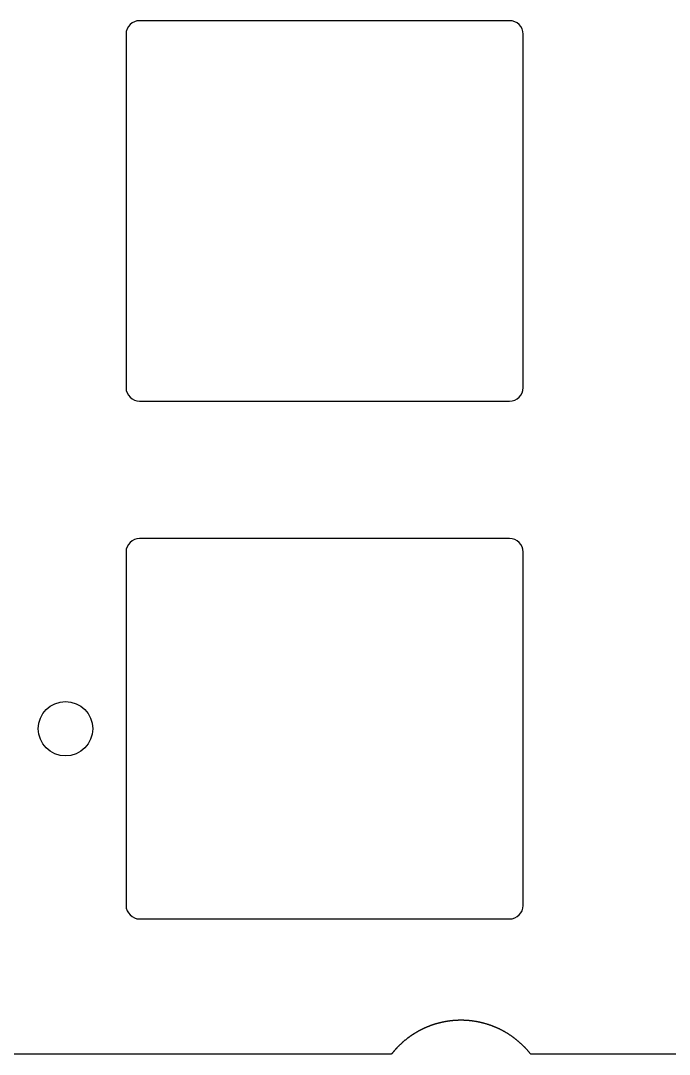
# Model space of a CAD drawing. Header units: millimetres. Extents: x -11 to 340, y -118 to 18.
# Drawn here: x 203.14 to 226.99, y -111.99 to -73.96 of the extents above; entities that cross this region are included whole.
import ezdxf

# ---------------------------------------------------------------- set-up
doc = ezdxf.new("R2010")
doc.units = ezdxf.units.MM
doc.header["$MEASUREMENT"] = 0
doc.layers.get('0').update_dxf_attribs({"linetype": 'CONTINUOUS'})
doc.layers.add('BLACK', color=7, linetype='CONTINUOUS')

msp = doc.modelspace()

# ---------------------------------------------------------------- linework, layer by layer
msp.add_lwpolyline([(221.1125, -93.012525), (207.5125, -93.012525, 0.414212391), (207.0125, -93.512525), (207.0125, -106.512525, 0.414212391), (207.5125, -107.012525), (221.1125, -107.012525, 0.414213562), (221.6125, -106.512525), (221.6125, -93.512525, 0.414213562)], format="xyb", close=True)
msp.add_circle((204.7875, -100.0125), 1)
at = {"layer": 'BLACK', "linetype": 'Continuous'}
for p, q in [((221.1125, -73.9625), (207.5125, -73.9625)), ((207.0125, -74.4625), (207.0125, -87.4625)), ((221.6125, -87.4625), (221.6125, -74.4625)), ((207.5125, -87.9625), (221.1125, -87.9625)), ((217.952475, -111.045467), (217.9452, -111.048889)), ((217.959757, -111.042064), (217.952475, -111.045467)), ((217.967048, -111.038679), (217.959757, -111.042064)), ((217.974346, -111.035313), (217.967048, -111.038679)), ((217.981653, -111.031964), (217.974346, -111.035313)), ((217.988967, -111.028634), (217.981653, -111.031964)), ((217.996291, -111.025322), (217.988967, -111.028634)), ((218.00362, -111.022029), (217.996291, -111.025322)), ((218.01096, -111.018754), (218.00362, -111.022029)), ((218.018305, -111.015498), (218.01096, -111.018754)), ((218.02566, -111.01226), (218.018305, -111.015498)), ((218.033021, -111.009041), (218.02566, -111.01226)), ((218.040392, -111.005839), (218.033021, -111.009041)), ((218.047768, -111.002657), (218.040392, -111.005839)), ((218.055154, -110.999492), (218.047768, -111.002657)), ((218.062546, -110.996347), (218.055154, -110.999492)), ((218.069947, -110.993219), (218.062546, -110.996347)), ((218.077354, -110.990111), (218.069947, -110.993219)), ((218.084771, -110.987021), (218.077354, -110.990111)), ((218.092193, -110.983949), (218.084771, -110.987021)), ((218.099624, -110.980896), (218.092193, -110.983949)), ((218.107061, -110.977862), (218.099624, -110.980896)), ((218.114508, -110.974846), (218.107061, -110.977862)), ((218.121959, -110.971849), (218.114508, -110.974846)), ((218.129421, -110.96887), (218.121959, -110.971849)), ((218.136887, -110.96591), (218.129421, -110.96887)), ((218.144363, -110.962968), (218.136887, -110.96591)), ((218.151844, -110.960046), (218.144363, -110.962968)), ((218.159334, -110.957141), (218.151844, -110.960046)), ((218.166829, -110.954256), (218.159334, -110.957141)), ((218.174334, -110.951389), (218.166829, -110.954256)), ((218.181844, -110.948542), (218.174334, -110.951389)), ((218.189362, -110.945712), (218.181844, -110.948542)), ((218.196886, -110.942902), (218.189362, -110.945712)), ((218.204419, -110.94011), (218.196886, -110.942902)), ((218.211956, -110.937337), (218.204419, -110.94011)), ((218.219503, -110.934582), (218.211956, -110.937337)), ((218.227054, -110.931847), (218.219503, -110.934582)), ((218.234615, -110.92913), (218.227054, -110.931847)), ((218.24218, -110.926433), (218.234615, -110.92913)), ((218.249754, -110.923753), (218.24218, -110.926433)), ((218.257332, -110.921094), (218.249754, -110.923753)), ((218.264919, -110.918452), (218.257332, -110.921094)), ((218.272511, -110.91583), (218.264919, -110.918452)), ((218.280112, -110.913226), (218.272511, -110.91583)), ((218.287717, -110.910642), (218.280112, -110.913226)), ((218.295331, -110.908076), (218.287717, -110.910642)), ((218.302949, -110.905529), (218.295331, -110.908076)), ((218.310576, -110.903001), (218.302949, -110.905529)), ((218.318207, -110.900492), (218.310576, -110.903001)), ((218.325846, -110.898002), (218.318207, -110.900492)), ((218.33349, -110.895531), (218.325846, -110.898002)), ((218.341142, -110.893079), (218.33349, -110.895531)), ((218.348798, -110.890646), (218.341142, -110.893079)), ((218.356463, -110.888232), (218.348798, -110.890646)), ((218.364131, -110.885838), (218.356463, -110.888232)), ((218.371808, -110.883461), (218.364131, -110.885838)), ((218.379489, -110.881105), (218.371808, -110.883461)), ((218.387178, -110.878767), (218.379489, -110.881105)), ((218.394871, -110.876449), (218.387178, -110.878767)), ((218.402573, -110.874149), (218.394871, -110.876449)), ((218.410278, -110.871869), (218.402573, -110.874149)), ((218.41799, -110.869607), (218.410278, -110.871869)), ((218.425707, -110.867365), (218.41799, -110.869607)), ((218.433432, -110.865142), (218.425707, -110.867365)), ((218.44116, -110.862938), (218.433432, -110.865142)), ((218.448896, -110.860753), (218.44116, -110.862938)), ((218.456636, -110.858588), (218.448896, -110.860753)), ((218.464383, -110.856441), (218.456636, -110.858588)), ((218.472134, -110.854315), (218.464383, -110.856441)), ((218.479893, -110.852206), (218.472134, -110.854315)), ((218.487655, -110.850118), (218.479893, -110.852206)), ((218.495425, -110.848048), (218.487655, -110.850118)), ((218.503198, -110.845998), (218.495425, -110.848048)), ((218.510978, -110.843967), (218.503198, -110.845998)), ((218.518762, -110.841956), (218.510978, -110.843967)), ((218.526553, -110.839963), (218.518762, -110.841956)), ((218.534348, -110.837991), (218.526553, -110.839963)), ((218.542149, -110.836037), (218.534348, -110.837991)), ((218.549954, -110.834103), (218.542149, -110.836037)), ((218.557766, -110.832187), (218.549954, -110.834103)), ((218.565581, -110.830292), (218.557766, -110.832187)), ((218.573403, -110.828416), (218.565581, -110.830292)), ((218.581228, -110.826559), (218.573403, -110.828416)), ((218.58906, -110.824721), (218.581228, -110.826559)), ((218.596895, -110.822903), (218.58906, -110.824721)), ((218.604737, -110.821104), (218.596895, -110.822903)), ((218.612582, -110.819325), (218.604737, -110.821104)), ((218.620433, -110.817565), (218.612582, -110.819325)), ((218.628287, -110.815825), (218.620433, -110.817565)), ((218.636148, -110.814104), (218.628287, -110.815825)), ((218.644011, -110.812403), (218.636148, -110.814104)), ((218.651881, -110.81072), (218.644011, -110.812403)), ((218.659754, -110.809058), (218.651881, -110.81072)), ((218.667633, -110.807415), (218.659754, -110.809058)), ((218.675515, -110.805792), (218.667633, -110.807415)), ((218.683403, -110.804187), (218.675515, -110.805792)), ((218.691293, -110.802603), (218.683403, -110.804187)), ((218.69919, -110.801038), (218.691293, -110.802603)), ((218.707089, -110.799493), (218.69919, -110.801038)), ((218.714994, -110.797967), (218.707089, -110.799493)), ((218.722902, -110.796461), (218.714994, -110.797967)), ((218.730815, -110.794974), (218.722902, -110.796461)), ((218.738731, -110.793507), (218.730815, -110.794974)), ((218.746653, -110.792059), (218.738731, -110.793507)), ((218.754577, -110.790632), (218.746653, -110.792059)), ((218.762506, -110.789223), (218.754577, -110.790632)), ((218.770438, -110.787835), (218.762506, -110.789223)), ((218.778375, -110.786466), (218.770438, -110.787835)), ((218.786315, -110.785117), (218.778375, -110.786466)), ((218.794259, -110.783787), (218.786315, -110.785117)), ((218.802206, -110.782477), (218.794259, -110.783787)), ((218.810158, -110.781186), (218.802206, -110.782477)), ((218.818113, -110.779916), (218.810158, -110.781186)), ((218.826072, -110.778665), (218.818113, -110.779916)), ((218.834033, -110.777434), (218.826072, -110.778665)), ((218.841999, -110.776222), (218.834033, -110.777434)), ((218.849968, -110.77503), (218.841999, -110.776222)), ((218.857941, -110.773858), (218.849968, -110.77503)), ((218.865916, -110.772706), (218.857941, -110.773858)), ((218.873895, -110.771573), (218.865916, -110.772706)), ((218.881877, -110.77046), (218.873895, -110.771573)), ((218.889863, -110.769367), (218.881877, -110.77046)), ((218.89785, -110.768294), (218.889863, -110.769367)), ((218.905843, -110.76724), (218.89785, -110.768294)), ((218.913837, -110.766207), (218.905843, -110.76724)), ((218.921835, -110.765193), (218.913837, -110.766207)), ((218.929834, -110.764198), (218.921835, -110.765193)), ((218.937838, -110.763224), (218.929834, -110.764198)), ((218.945844, -110.762269), (218.937838, -110.763224)), ((218.953854, -110.761335), (218.945844, -110.762269)), ((218.961865, -110.76042), (218.953854, -110.761335)), ((218.96988, -110.759525), (218.961865, -110.76042)), ((218.977896, -110.758649), (218.96988, -110.759525)), ((218.985916, -110.757794), (218.977896, -110.758649)), ((218.993937, -110.756958), (218.985916, -110.757794)), ((219.001962, -110.756143), (218.993937, -110.756958)), ((219.009989, -110.755347), (219.001962, -110.756143)), ((219.018019, -110.754571), (219.009989, -110.755347)), ((219.02605, -110.753815), (219.018019, -110.754571)), ((219.034084, -110.753078), (219.02605, -110.753815)), ((219.04212, -110.752362), (219.034084, -110.753078)), ((219.050159, -110.751666), (219.04212, -110.752362)), ((219.058198, -110.750989), (219.050159, -110.751666)), ((219.066241, -110.750333), (219.058198, -110.750989)), ((219.074285, -110.749696), (219.066241, -110.750333)), ((219.082332, -110.749079), (219.074285, -110.749696)), ((219.09038, -110.748482), (219.082332, -110.749079)), ((219.098431, -110.747905), (219.09038, -110.748482)), ((219.106482, -110.747348), (219.098431, -110.747905)), ((219.114536, -110.746811), (219.106482, -110.747348)), ((219.122591, -110.746294), (219.114536, -110.746811)), ((219.130649, -110.745797), (219.122591, -110.746294)), ((219.138707, -110.745319), (219.130649, -110.745797)), ((219.146767, -110.744862), (219.138707, -110.745319)), ((219.154828, -110.744425), (219.146767, -110.744862)), ((219.162892, -110.744007), (219.154828, -110.744425)), ((219.170956, -110.74361), (219.162892, -110.744007)), ((219.179022, -110.743232), (219.170956, -110.74361)), ((219.187089, -110.742875), (219.179022, -110.743232)), ((219.195157, -110.742537), (219.187089, -110.742875)), ((219.203226, -110.74222), (219.195157, -110.742537)), ((219.211297, -110.741922), (219.203226, -110.74222)), ((219.219368, -110.741644), (219.211297, -110.741922)), ((219.227441, -110.741387), (219.219368, -110.741644)), ((219.235514, -110.741149), (219.227441, -110.741387)), ((219.243589, -110.740931), (219.235514, -110.741149)), ((219.251664, -110.740734), (219.243589, -110.740931)), ((219.259741, -110.740556), (219.251664, -110.740734)), ((219.267817, -110.740398), (219.259741, -110.740556)), ((219.275895, -110.740261), (219.267817, -110.740398)), ((219.283972, -110.740143), (219.275895, -110.740261)), ((219.292051, -110.740045), (219.283972, -110.740143)), ((219.30013, -110.739968), (219.292051, -110.740045)), ((219.30821, -110.73991), (219.30013, -110.739968)), ((219.31629, -110.739872), (219.30821, -110.73991)), ((219.324371, -110.739854), (219.31629, -110.739872)), ((219.332451, -110.739857), (219.324371, -110.739854)), ((219.340532, -110.739879), (219.332451, -110.739857)), ((219.348613, -110.739921), (219.340532, -110.739879)), ((219.356695, -110.739984), (219.348613, -110.739921)), ((219.364776, -110.740066), (219.356695, -110.739984)), ((219.372857, -110.740168), (219.364776, -110.740066)), ((219.380938, -110.740291), (219.372857, -110.740168)), ((219.38902, -110.740433), (219.380938, -110.740291)), ((219.397101, -110.740595), (219.38902, -110.740433)), ((219.405182, -110.740778), (219.397101, -110.740595)), ((219.413262, -110.74098), (219.405182, -110.740778)), ((219.421343, -110.741202), (219.413262, -110.74098)), ((219.429423, -110.741445), (219.421343, -110.741202)), ((219.437503, -110.741707), (219.429423, -110.741445)), ((219.445582, -110.741989), (219.437503, -110.741707)), ((219.453661, -110.742292), (219.445582, -110.741989)), ((219.461738, -110.742614), (219.453661, -110.742292)), ((219.469816, -110.742956), (219.461738, -110.742614)), ((219.477892, -110.743319), (219.469816, -110.742956)), ((219.485969, -110.743701), (219.477892, -110.743319)), ((219.494044, -110.744103), (219.485969, -110.743701)), ((219.502118, -110.744526), (219.494044, -110.744103)), ((219.510191, -110.744968), (219.502118, -110.744526)), ((219.518264, -110.74543), (219.510191, -110.744968)), ((219.526335, -110.745912), (219.518264, -110.74543)), ((219.534406, -110.746415), (219.526335, -110.745912)), ((219.542475, -110.746937), (219.534406, -110.746415)), ((219.550543, -110.747479), (219.542475, -110.746937)), ((219.55861, -110.748041), (219.550543, -110.747479)), ((219.566675, -110.748623), (219.55861, -110.748041)), ((219.574739, -110.749225), (219.566675, -110.748623)), ((219.582802, -110.749847), (219.574739, -110.749225)), ((219.590863, -110.750489), (219.582802, -110.749847)), ((219.598923, -110.751151), (219.590863, -110.750489)), ((219.606981, -110.751833), (219.598923, -110.751151)), ((219.615038, -110.752534), (219.606981, -110.751833)), ((219.623093, -110.753256), (219.615038, -110.752534)), ((219.631146, -110.753998), (219.623093, -110.753256)), ((219.639197, -110.754759), (219.631146, -110.753998)), ((219.647247, -110.75554), (219.639197, -110.754759)), ((219.655294, -110.756342), (219.647247, -110.75554)), ((219.66334, -110.757163), (219.655294, -110.756342)), ((219.671384, -110.758004), (219.66334, -110.757163)), ((219.679425, -110.758865), (219.671384, -110.758004)), ((219.687465, -110.759746), (219.679425, -110.758865)), ((219.695502, -110.760647), (219.687465, -110.759746)), ((219.703537, -110.761568), (219.695502, -110.760647)), ((219.711569, -110.762508), (219.703537, -110.761568)), ((219.7196, -110.763469), (219.711569, -110.762508)), ((219.735653, -110.765449), (219.7196, -110.763469)), ((219.751696, -110.767509), (219.735653, -110.765449)), ((219.767729, -110.769648), (219.751696, -110.767509)), ((219.783751, -110.771866), (219.767729, -110.769648)), ((219.799762, -110.774163), (219.783751, -110.771866)), ((219.81576, -110.77654), (219.799762, -110.774163)), ((219.831746, -110.778995), (219.81576, -110.77654)), ((219.84772, -110.78153), (219.831746, -110.778995)), ((219.86368, -110.784144), (219.84772, -110.78153)), ((219.879627, -110.786836), (219.86368, -110.784144)), ((219.89556, -110.789607), (219.879627, -110.786836)), ((219.911478, -110.792457), (219.89556, -110.789607)), ((219.927382, -110.795385), (219.911478, -110.792457)), ((219.94327, -110.798392), (219.927382, -110.795385)), ((219.959142, -110.801477), (219.94327, -110.798392)), ((219.974998, -110.804641), (219.959142, -110.801477)), ((219.990838, -110.807883), (219.974998, -110.804641)), ((220.00666, -110.811203), (219.990838, -110.807883)), ((220.022465, -110.814601), (220.00666, -110.811203)), ((220.038252, -110.818077), (220.022465, -110.814601)), ((220.05402, -110.821631), (220.038252, -110.818077)), ((220.06977, -110.825262), (220.05402, -110.821631)), ((220.085501, -110.828972), (220.06977, -110.825262)), ((220.101211, -110.832758), (220.085501, -110.828972)), ((220.116902, -110.836623), (220.101211, -110.832758)), ((220.132573, -110.840564), (220.116902, -110.836623)), ((220.148222, -110.844583), (220.132573, -110.840564)), ((220.16385, -110.848679), (220.148222, -110.844583)), ((220.179456, -110.852852), (220.16385, -110.848679)), ((220.19504, -110.857102), (220.179456, -110.852852)), ((220.210602, -110.861428), (220.19504, -110.857102)), ((220.226141, -110.865831), (220.210602, -110.861428)), ((220.241656, -110.870311), (220.226141, -110.865831)), ((220.257147, -110.874867), (220.241656, -110.870311)), ((220.272614, -110.879499), (220.257147, -110.874867)), ((220.288057, -110.884207), (220.272614, -110.879499)), ((220.303474, -110.888992), (220.288057, -110.884207)), ((220.318866, -110.893852), (220.303474, -110.888992)), ((220.334233, -110.898788), (220.318866, -110.893852)), ((220.349573, -110.903799), (220.334233, -110.898788)), ((220.364886, -110.908886), (220.349573, -110.903799)), ((220.380172, -110.914048), (220.364886, -110.908886)), ((220.395431, -110.919285), (220.380172, -110.914048)), ((220.410662, -110.924598), (220.395431, -110.919285)), ((220.425865, -110.929985), (220.410662, -110.924598)), ((220.44104, -110.935447), (220.425865, -110.929985)), ((220.456185, -110.940983), (220.44104, -110.935447)), ((220.471301, -110.946594), (220.456185, -110.940983)), ((220.486388, -110.952279), (220.471301, -110.946594)), ((220.501444, -110.958038), (220.486388, -110.952279)), ((220.51647, -110.963872), (220.501444, -110.958038)), ((220.531464, -110.969779), (220.51647, -110.963872)), ((220.546428, -110.975759), (220.531464, -110.969779)), ((220.56136, -110.981813), (220.546428, -110.975759)), ((220.576261, -110.987941), (220.56136, -110.981813)), ((220.591128, -110.994142), (220.576261, -110.987941)), ((220.605964, -111.000415), (220.591128, -110.994142)), ((220.620766, -111.006762), (220.605964, -111.000415)), ((220.635534, -111.013181), (220.620766, -111.006762)), ((220.650269, -111.019673), (220.635534, -111.013181)), ((220.66497, -111.026237), (220.650269, -111.019673)), ((220.679637, -111.032873), (220.66497, -111.026237)), ((220.694269, -111.039581), (220.679637, -111.032873)), ((220.708865, -111.046362), (220.694269, -111.039581)), ((220.723426, -111.053213), (220.708865, -111.046362)), ((217.332237, -111.426313), (217.319543, -111.436254)), ((217.340279, -111.420067), (217.332237, -111.426313)), ((217.346729, -111.415086), (217.340279, -111.420067)), ((217.353188, -111.410123), (217.346729, -111.415086)), ((217.359659, -111.405176), (217.353188, -111.410123)), ((217.366139, -111.400248), (217.359659, -111.405176)), ((217.372631, -111.395335), (217.366139, -111.400248)), ((217.379131, -111.390442), (217.372631, -111.395335)), ((217.385644, -111.385564), (217.379131, -111.390442)), ((217.392165, -111.380705), (217.385644, -111.385564)), ((217.398698, -111.375861), (217.392165, -111.380705)), ((217.405239, -111.371037), (217.398698, -111.375861)), ((217.411793, -111.366228), (217.405239, -111.371037)), ((217.418355, -111.361438), (217.411793, -111.366228)), ((217.424929, -111.356664), (217.418355, -111.361438)), ((217.431512, -111.351908), (217.424929, -111.356664)), ((217.438106, -111.347169), (217.431512, -111.351908)), ((217.444709, -111.342448), (217.438106, -111.347169)), ((217.451324, -111.337744), (217.444709, -111.342448)), ((217.457947, -111.333058), (217.451324, -111.337744)), ((217.464582, -111.328388), (217.457947, -111.333058)), ((217.471225, -111.323736), (217.464582, -111.328388)), ((217.47788, -111.319101), (217.471225, -111.323736)), ((217.484543, -111.314485), (217.47788, -111.319101)), ((217.491218, -111.309885), (217.484543, -111.314485)), ((217.497901, -111.305303), (217.491218, -111.309885)), ((217.504596, -111.300738), (217.497901, -111.305303)), ((217.511299, -111.296191), (217.504596, -111.300738)), ((217.518014, -111.291661), (217.511299, -111.296191)), ((217.524736, -111.287149), (217.518014, -111.291661)), ((217.531471, -111.282654), (217.524736, -111.287149)), ((217.538213, -111.278177), (217.531471, -111.282654)), ((217.544967, -111.273717), (217.538213, -111.278177)), ((217.551729, -111.269275), (217.544967, -111.273717)), ((217.558502, -111.26485), (217.551729, -111.269275)), ((217.565283, -111.260444), (217.558502, -111.26485)), ((217.572076, -111.256054), (217.565283, -111.260444)), ((217.578877, -111.251682), (217.572076, -111.256054)), ((217.585689, -111.247327), (217.578877, -111.251682)), ((217.592508, -111.242991), (217.585689, -111.247327)), ((217.59934, -111.238672), (217.592508, -111.242991)), ((217.606179, -111.234371), (217.59934, -111.238672)), ((217.613029, -111.230086), (217.606179, -111.234371)), ((217.619887, -111.225821), (217.613029, -111.230086)), ((217.626756, -111.221572), (217.619887, -111.225821)), ((217.633633, -111.217342), (217.626756, -111.221572)), ((217.640522, -111.213128), (217.633633, -111.217342)), ((217.647417, -111.208933), (217.640522, -111.213128)), ((217.654324, -111.204755), (217.647417, -111.208933)), ((217.661239, -111.200596), (217.654324, -111.204755)), ((217.668164, -111.196453), (217.661239, -111.200596)), ((217.675097, -111.192329), (217.668164, -111.196453)), ((217.682042, -111.188222), (217.675097, -111.192329)), ((217.688993, -111.184133), (217.682042, -111.188222)), ((217.695956, -111.180062), (217.688993, -111.184133)), ((217.702926, -111.176009), (217.695956, -111.180062)), ((217.709907, -111.171973), (217.702926, -111.176009)), ((217.716895, -111.167956), (217.709907, -111.171973)), ((217.723894, -111.163956), (217.716895, -111.167956)), ((217.730901, -111.159974), (217.723894, -111.163956)), ((217.737918, -111.15601), (217.730901, -111.159974)), ((217.744942, -111.152064), (217.737918, -111.15601)), ((217.751978, -111.148135), (217.744942, -111.152064)), ((217.75902, -111.144226), (217.751978, -111.148135)), ((217.766074, -111.140333), (217.75902, -111.144226)), ((217.773134, -111.136459), (217.766074, -111.140333)), ((217.780205, -111.132602), (217.773134, -111.136459)), ((217.787283, -111.128764), (217.780205, -111.132602)), ((217.794372, -111.124943), (217.787283, -111.128764)), ((217.801467, -111.121141), (217.794372, -111.124943)), ((217.808574, -111.117356), (217.801467, -111.121141)), ((217.815687, -111.11359), (217.808574, -111.117356)), ((217.822811, -111.10984), (217.815687, -111.11359)), ((217.829941, -111.106111), (217.822811, -111.10984)), ((217.837082, -111.102398), (217.829941, -111.106111)), ((217.84423, -111.098704), (217.837082, -111.102398)), ((217.851388, -111.095027), (217.84423, -111.098704)), ((217.858553, -111.09137), (217.851388, -111.095027)), ((217.865729, -111.087729), (217.858553, -111.09137)), ((217.87291, -111.084108), (217.865729, -111.087729)), ((217.880103, -111.080503), (217.87291, -111.084108)), ((217.887301, -111.076918), (217.880103, -111.080503)), ((217.894511, -111.07335), (217.887301, -111.076918)), ((217.901726, -111.069802), (217.894511, -111.07335)), ((217.908952, -111.06627), (217.901726, -111.069802)), ((217.916184, -111.062758), (217.908952, -111.06627)), ((217.923427, -111.059263), (217.916184, -111.062758)), ((217.930676, -111.055787), (217.923427, -111.059263)), ((217.937935, -111.052328), (217.930676, -111.055787)), ((217.9452, -111.048889), (217.937935, -111.052328)), ((220.737951, -111.060137), (220.723426, -111.053213)), ((220.75244, -111.067131), (220.737951, -111.060137)), ((220.766893, -111.074197), (220.75244, -111.067131)), ((220.781309, -111.081334), (220.766893, -111.074197)), ((220.795687, -111.088542), (220.781309, -111.081334)), ((220.810029, -111.09582), (220.795687, -111.088542)), ((220.824332, -111.103169), (220.810029, -111.09582)), ((220.838597, -111.110588), (220.824332, -111.103169)), ((220.852824, -111.118077), (220.838597, -111.110588)), ((220.867012, -111.125637), (220.852824, -111.118077)), ((220.881161, -111.133266), (220.867012, -111.125637)), ((220.89527, -111.140964), (220.881161, -111.133266)), ((220.90934, -111.148732), (220.89527, -111.140964)), ((220.92337, -111.15657), (220.90934, -111.148732)), ((220.937359, -111.164476), (220.92337, -111.15657)), ((220.951308, -111.172451), (220.937359, -111.164476)), ((220.965216, -111.180495), (220.951308, -111.172451)), ((220.979083, -111.188608), (220.965216, -111.180495)), ((220.992908, -111.196788), (220.979083, -111.188608)), ((221.006692, -111.205037), (220.992908, -111.196788)), ((221.020433, -111.213354), (221.006692, -111.205037)), ((221.034132, -111.221739), (221.020433, -111.213354)), ((221.047789, -111.230192), (221.034132, -111.221739)), ((221.061402, -111.238712), (221.047789, -111.230192)), ((221.074973, -111.247299), (221.061402, -111.238712)), ((221.088499, -111.255953), (221.074973, -111.247299)), ((221.101982, -111.264674), (221.088499, -111.255953)), ((221.115421, -111.273462), (221.101982, -111.264674)), ((221.128816, -111.282317), (221.115421, -111.273462)), ((221.142166, -111.291238), (221.128816, -111.282317)), ((221.155472, -111.300225), (221.142166, -111.291238)), ((221.168732, -111.309278), (221.155472, -111.300225)), ((221.181947, -111.318397), (221.168732, -111.309278)), ((221.195116, -111.327582), (221.181947, -111.318397)), ((221.208239, -111.336832), (221.195116, -111.327582)), ((221.221317, -111.346147), (221.208239, -111.336832)), ((221.234348, -111.355528), (221.221317, -111.346147)), ((221.247332, -111.364974), (221.234348, -111.355528)), ((221.26027, -111.374484), (221.247332, -111.364974)), ((221.27316, -111.384059), (221.26027, -111.374484)), ((221.286003, -111.393699), (221.27316, -111.384059)), ((221.298799, -111.403402), (221.286003, -111.393699)), ((221.311546, -111.41317), (221.298799, -111.403402)), ((221.324246, -111.423002), (221.311546, -111.41317)), ((221.336897, -111.432897), (221.324246, -111.423002)), ((216.924754, -111.80401), (216.919338, -111.809983)), ((216.930184, -111.798051), (216.924754, -111.80401)), ((216.935629, -111.792104), (216.930184, -111.798051)), ((216.941089, -111.786172), (216.935629, -111.792104)), ((216.946564, -111.780253), (216.941089, -111.786172)), ((216.952053, -111.774348), (216.946564, -111.780253)), ((216.957557, -111.768456), (216.952053, -111.774348)), ((216.963075, -111.762578), (216.957557, -111.768456)), ((216.968608, -111.756714), (216.963075, -111.762578)), ((216.974155, -111.750864), (216.968608, -111.756714)), ((216.979717, -111.745027), (216.974155, -111.750864)), ((216.985294, -111.739204), (216.979717, -111.745027)), ((216.990885, -111.733395), (216.985294, -111.739204)), ((216.99649, -111.7276), (216.990885, -111.733395)), ((217.002109, -111.721819), (216.99649, -111.7276)), ((217.007743, -111.716052), (217.002109, -111.721819)), ((217.013391, -111.710298), (217.007743, -111.716052)), ((217.019054, -111.704559), (217.013391, -111.710298)), ((217.024731, -111.698834), (217.019054, -111.704559)), ((217.030421, -111.693123), (217.024731, -111.698834)), ((217.041845, -111.681744), (217.030421, -111.693123)), ((217.053326, -111.670421), (217.041845, -111.681744)), ((217.064862, -111.659155), (217.053326, -111.670421)), ((217.076454, -111.647947), (217.064862, -111.659155)), ((217.088101, -111.636797), (217.076454, -111.647947)), ((217.099804, -111.625704), (217.088101, -111.636797)), ((217.111561, -111.61467), (217.099804, -111.625704)), ((217.123373, -111.603694), (217.111561, -111.61467)), ((217.135239, -111.592777), (217.123373, -111.603694)), ((217.14716, -111.581919), (217.135239, -111.592777)), ((217.159133, -111.571121), (217.14716, -111.581919)), ((217.171161, -111.560382), (217.159133, -111.571121)), ((217.183241, -111.549703), (217.171161, -111.560382)), ((217.195374, -111.539083), (217.183241, -111.549703)), ((217.20756, -111.528525), (217.195374, -111.539083)), ((217.219798, -111.518027), (217.20756, -111.528525)), ((217.232087, -111.507589), (217.219798, -111.518027)), ((217.244429, -111.497213), (217.232087, -111.507589)), ((217.256821, -111.486898), (217.244429, -111.497213)), ((217.269265, -111.476645), (217.256821, -111.486898)), ((217.281759, -111.466454), (217.269265, -111.476645)), ((217.294304, -111.456325), (217.281759, -111.466454)), ((217.306899, -111.446258), (217.294304, -111.456325)), ((217.319543, -111.436254), (217.306899, -111.446258)), ((221.3495, -111.442856), (221.336897, -111.432897)), ((221.362054, -111.452879), (221.3495, -111.442856)), ((221.37456, -111.462965), (221.362054, -111.452879)), ((221.387016, -111.473113), (221.37456, -111.462965)), ((221.399422, -111.483325), (221.387016, -111.473113)), ((221.411779, -111.493599), (221.399422, -111.483325)), ((221.424087, -111.503936), (221.411779, -111.493599)), ((221.436344, -111.514336), (221.424087, -111.503936)), ((221.448551, -111.524797), (221.436344, -111.514336)), ((221.460707, -111.535321), (221.448551, -111.524797)), ((221.472813, -111.545906), (221.460707, -111.535321)), ((221.484868, -111.556554), (221.472813, -111.545906)), ((221.496872, -111.567262), (221.484868, -111.556554)), ((221.508825, -111.578033), (221.496872, -111.567262)), ((221.520726, -111.588864), (221.508825, -111.578033)), ((221.532575, -111.599757), (221.520726, -111.588864)), ((221.544373, -111.61071), (221.532575, -111.599757)), ((221.556118, -111.621724), (221.544373, -111.61071)), ((221.567812, -111.632799), (221.556118, -111.621724)), ((221.579453, -111.643935), (221.567812, -111.632799)), ((221.591041, -111.65513), (221.579453, -111.643935)), ((221.602576, -111.666386), (221.591041, -111.65513)), ((221.614059, -111.677702), (221.602576, -111.666386)), ((221.625488, -111.689077), (221.614059, -111.677702)), ((221.636864, -111.700513), (221.625488, -111.689077)), ((221.648186, -111.712008), (221.636864, -111.700513)), ((221.659454, -111.723562), (221.648186, -111.712008)), ((221.670669, -111.735175), (221.659454, -111.723562)), ((221.681829, -111.746848), (221.670669, -111.735175)), ((221.692936, -111.75858), (221.681829, -111.746848)), ((221.703988, -111.77037), (221.692936, -111.75858)), ((221.714985, -111.782219), (221.703988, -111.77037)), ((221.725927, -111.794127), (221.714985, -111.782219)), ((221.736815, -111.806093), (221.725927, -111.794127)), ((221.747647, -111.818117), (221.736815, -111.806093)), ((216.76605, -111.9925), (172.55625, -111.9925)), ((216.773842, -111.98254), (216.76605, -111.9925)), ((216.77883, -111.976205), (216.773842, -111.98254)), ((216.783834, -111.969883), (216.77883, -111.976205)), ((216.788853, -111.963573), (216.783834, -111.969883)), ((216.793888, -111.957275), (216.788853, -111.963573)), ((216.798939, -111.95099), (216.793888, -111.957275)), ((216.804005, -111.944718), (216.798939, -111.95099)), ((216.809087, -111.938458), (216.804005, -111.944718)), ((216.814185, -111.932212), (216.809087, -111.938458)), ((216.819298, -111.925977), (216.814185, -111.932212)), ((216.824426, -111.919756), (216.819298, -111.925977)), ((216.829569, -111.913546), (216.824426, -111.919756)), ((216.834728, -111.907351), (216.829569, -111.913546)), ((216.839903, -111.901167), (216.834728, -111.907351)), ((216.845092, -111.894997), (216.839903, -111.901167)), ((216.850298, -111.888839), (216.845092, -111.894997)), ((216.855518, -111.882695), (216.850298, -111.888839)), ((216.860753, -111.876563), (216.855518, -111.882695)), ((216.866004, -111.870445), (216.860753, -111.876563)), ((216.87127, -111.864339), (216.866004, -111.870445)), ((216.87655, -111.858247), (216.87127, -111.864339)), ((216.881847, -111.852167), (216.87655, -111.858247)), ((216.887158, -111.846101), (216.881847, -111.852167)), ((216.892484, -111.840048), (216.887158, -111.846101)), ((216.897825, -111.834009), (216.892484, -111.840048)), ((216.903181, -111.827982), (216.897825, -111.834009)), ((216.908552, -111.821969), (216.903181, -111.827982)), ((216.913938, -111.815969), (216.908552, -111.821969)), ((216.919338, -111.809983), (216.913938, -111.815969)), ((221.758424, -111.8302), (221.747647, -111.818117)), ((221.769146, -111.84234), (221.758424, -111.8302)), ((221.779812, -111.854538), (221.769146, -111.84234)), ((221.790423, -111.866794), (221.779812, -111.854538)), ((221.800977, -111.879108), (221.790423, -111.866794)), ((221.811476, -111.891479), (221.800977, -111.879108)), ((221.821918, -111.903907), (221.811476, -111.891479)), ((221.832303, -111.916393), (221.821918, -111.903907)), ((221.842633, -111.928935), (221.832303, -111.916393)), ((221.852905, -111.941535), (221.842633, -111.928935)), ((221.863121, -111.954191), (221.852905, -111.941535)), ((221.873279, -111.966904), (221.863121, -111.954191)), ((221.883381, -111.979674), (221.873279, -111.966904)), ((221.893425, -111.9925), (221.883381, -111.979674)), ((286.3125, -111.9925), (221.893425, -111.9925))]:
    msp.add_line(p, q, dxfattribs=at)
at = {"layer": 'BLACK'}
for centre, start, end in [((207.5125, -74.4625), 90, 180), ((221.1125, -74.4625), 0, 90), ((207.5125, -87.4625), 180, 270), ((221.1125, -87.4625), 270, 0)]:
    msp.add_arc(centre, 0.5, start, end, dxfattribs=at)

doc.saveas('drawing.dxf')
